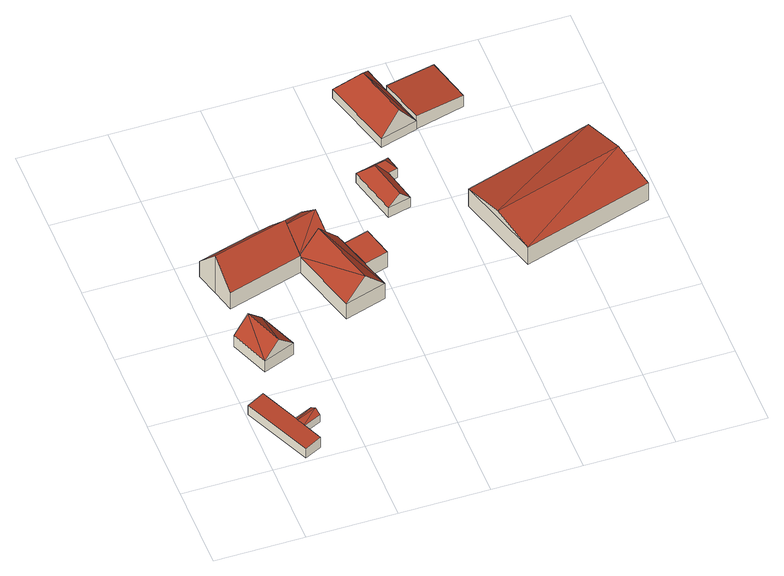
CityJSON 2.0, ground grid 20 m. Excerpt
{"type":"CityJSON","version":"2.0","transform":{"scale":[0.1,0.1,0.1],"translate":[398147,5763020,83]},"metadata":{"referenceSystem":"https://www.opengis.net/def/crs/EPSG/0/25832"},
"CityObjects":{
"building1":{"type":"Building","attributes":{"Gemeindeschluessel":"05515000","Geometrietyp2DReferenz":"3000","function":"31001_2700"},"children":["building1-1","building1-2"]},
"building1-1":{"type":"BuildingPart","attributes":{"roofType":"3100","measuredHeight":3.1},"parents":["building1"],"geometry":[{"type":"Solid","lod":"2","boundaries":[[[[0,1,2,3]],[[4,5,1,0]],[[6,7,5,4]],[[8,0,9]],[[3,10,9,0]],[[4,8,6]],[[9,11,6,8]],[[8,4,0]],[[1,5,7,2]],[[7,6,3,2]],[[10,11,9]],[[10,3,6,11]]]],"semantics":{"surfaces":[{"type":"WallSurface"},{"type":"RoofSurface"},{"type":"GroundSurface"},{"type":"ClosureSurface"}],"values":[[0,0,0,1,1,1,1,0,2,3,0,3]]}}]},
"building1-2":{"type":"BuildingPart","attributes":{"roofType":"2100","measuredHeight":3},"parents":["building1"],"geometry":[{"type":"Solid","lod":"2","boundaries":[[[[7,6,12]],[[13,14,7,12]],[[15,16,14,13]],[[17,18,16,15]],[[19,20,18,17]],[[21,2,20,19]],[[3,2,21]],[[19,17,15,13,12,11,10,21]],[[7,14,16,18,20,2]],[[6,11,12]],[[3,21,10]],[[7,2,3,6]],[[3,10,11,6]]]],"semantics":{"surfaces":[{"type":"WallSurface"},{"type":"RoofSurface"},{"type":"GroundSurface"},{"type":"ClosureSurface"}],"values":[[0,0,0,0,0,0,0,1,2,0,0,3,3]]}}]},
"building2":{"type":"Building","attributes":{"Gemeindeschluessel":"05515000","Geometrietyp2DReferenz":"3000","function":"31001_2700","roofType":"3100","measuredHeight":7.04},"geometry":[{"type":"Solid","lod":"2","boundaries":[[[[22,23,24]],[[25,26,27]],[[27,26,23]],[[23,22,27]],[[26,25,24]],[[24,23,26]],[[28,29,30,31]],[[22,28,31,27]],[[24,29,28,22]],[[25,30,29,24]],[[27,31,30,25]]]],"semantics":{"surfaces":[{"type":"WallSurface"},{"type":"RoofSurface"},{"type":"GroundSurface"}],"values":[[0,0,1,1,1,1,2,0,0,0,0]]}}]},
"building3":{"type":"Building","attributes":{"name":"Gerdes","Gemeindeschluessel":"05515000","Geometrietyp2DReferenz":"3000","function":"31001_1000","roofType":"3100","measuredHeight":11.01},"address":[{"country":"Germany","locality":"Münster","thoroughfareNumber":"131","thoroughfareName":"Alberdingweg"}],"geometry":[{"type":"Solid","lod":"2","boundaries":[[[[32,33,34,35]],[[36,37,33,32]],[[38,39,37,36]],[[40,41,39,38]],[[42,43,41,40]],[[44,45,43,42]],[[46,47,45,44]],[[35,34,47,46]],[[40,38,36,42]],[[32,35,46,44,42,36]],[[33,37,39,41,43,45,47,34]]]],"semantics":{"surfaces":[{"type":"WallSurface"},{"type":"RoofSurface"},{"type":"GroundSurface"}],"values":[[0,0,0,0,0,0,0,0,1,1,2]]}}]},
"building4":{"type":"Building","attributes":{"Gemeindeschluessel":"05515000","Geometrietyp2DReferenz":"3000","function":"31001_2700"},"children":["building4-1","building4-2","building4-3"]},
"building4-1":{"type":"BuildingPart","attributes":{"roofType":"3100","measuredHeight":9.12},"parents":["building4"],"geometry":[{"type":"Solid","lod":"2","boundaries":[[[[48,49,50,51]],[[52,53,49,48]],[[51,50,54,55]],[[48,56,52]],[[55,57,51]],[[57,56,48]],[[48,51,57]],[[55,52,56]],[[56,57,55]],[[49,53,54,50]],[[53,52,55,54]]]],"semantics":{"surfaces":[{"type":"WallSurface"},{"type":"RoofSurface"},{"type":"GroundSurface"},{"type":"ClosureSurface"}],"values":[[0,0,0,0,0,1,1,1,1,2,3]]}}]},
"building4-2":{"type":"BuildingPart","attributes":{"roofType":"3100","measuredHeight":9.67},"parents":["building4"],"geometry":[{"type":"Solid","lod":"2","boundaries":[[[[58,59,60,61]],[[62,63,59,58]],[[64,65,63,62]],[[66,67,65,64]],[[68,55,54,67,66]],[[69,70,53,52,71]],[[72,73,70,69]],[[58,61,72,69,74,75,62]],[[75,76,62]],[[76,75,68]],[[68,66,64,76]],[[74,69,71]],[[75,74,71,68]],[[76,64,62]],[[59,63,65,67,54,53,70,73,60]],[[55,68,71,52]],[[53,54,55,52]],[[73,72,61,60]]]],"semantics":{"surfaces":[{"type":"WallSurface"},{"type":"RoofSurface"},{"type":"GroundSurface"},{"type":"ClosureSurface"}],"values":[[0,0,0,0,0,0,0,1,1,1,1,0,0,0,2,0,3,3]]}}]},
"building4-3":{"type":"BuildingPart","attributes":{"roofType":"1000","measuredHeight":4.33},"parents":["building4"],"geometry":[{"type":"Solid","lod":"2","boundaries":[[[[77,78,79,80]],[[61,60,78,77]],[[80,79,73,72]],[[61,77,80,72]],[[78,60,73,79]],[[73,60,61,72]]]],"semantics":{"surfaces":[{"type":"WallSurface"},{"type":"RoofSurface"},{"type":"GroundSurface"},{"type":"ClosureSurface"}],"values":[[0,0,0,1,2,3]]}}]},
"building5":{"type":"Building","attributes":{"Gemeindeschluessel":"05515000","Geometrietyp2DReferenz":"3000","function":"31001_2700","roofType":"5000","measuredHeight":5.61},"geometry":[{"type":"Solid","lod":"2","boundaries":[[[[81,82,83,84]],[[85,86,82,81]],[[87,88,86,85]],[[89,90,88,87]],[[91,92,90,89]],[[84,83,92,91]],[[93,91,89,94]],[[89,87,94]],[[93,94,87,85,95]],[[95,85,81,96]],[[81,84,96]],[[95,96,84,91,93]],[[82,86,88,90,92,83]]]],"semantics":{"surfaces":[{"type":"WallSurface"},{"type":"RoofSurface"},{"type":"GroundSurface"}],"values":[[0,0,0,0,0,0,1,1,1,1,0,1,2]]}}]},
"building6":{"type":"Building","attributes":{"Gemeindeschluessel":"05515000","Geometrietyp2DReferenz":"3000","function":"31001_2700","roofType":"5000","measuredHeight":8.41},"geometry":[{"type":"Solid","lod":"2","boundaries":[[[[97,98,99,100]],[[101,102,98,97]],[[103,104,102,101]],[[105,106,104,103]],[[100,99,106,105]],[[103,101,107]],[[105,103,107]],[[107,108,105]],[[101,97,107]],[[107,97,100,108]],[[105,108,100]],[[98,102,104,106,99]]]],"semantics":{"surfaces":[{"type":"WallSurface"},{"type":"RoofSurface"},{"type":"GroundSurface"}],"values":[[0,0,0,0,0,1,1,1,1,1,0,2]]}}]},
"building7":{"type":"Building","attributes":{"Gemeindeschluessel":"05515000","Geometrietyp2DReferenz":"3000","function":"51009_1610","roofType":"2100","measuredHeight":3.94},"geometry":[{"type":"Solid","lod":"2","boundaries":[[[[109,110,111,112]],[[113,114,110,109]],[[115,116,114,113]],[[112,111,116,115]],[[113,109,112,115]],[[110,114,116,111]]]],"semantics":{"surfaces":[{"type":"WallSurface"},{"type":"RoofSurface"},{"type":"GroundSurface"}],"values":[[0,0,0,0,1,2]]}}]},
"building8":{"type":"Building","attributes":{"Gemeindeschluessel":"05515000","Geometrietyp2DReferenz":"3000","function":"31001_2700","roofType":"3100","measuredHeight":7.14},"geometry":[{"type":"Solid","lod":"2","boundaries":[[[[117,118,119,120]],[[121,122,118,117]],[[123,124,122,121]],[[120,119,124,123]],[[117,125,121]],[[123,126,120]],[[126,125,117]],[[117,120,126]],[[123,121,125]],[[125,126,123]],[[118,122,124,119]]]],"semantics":{"surfaces":[{"type":"WallSurface"},{"type":"RoofSurface"},{"type":"GroundSurface"}],"values":[[0,0,0,0,0,0,1,1,1,1,2]]}}]}
},
"vertices":[
[124,119,29],[124,119,8],[80,99,8],[80,99,29],[135,93,29],[135,93,8],[91,73,29],[91,73,8],[130,106,39],[85,86,39],[85,87,38],[86,84,38],
[91,73,38],[112,25,38],[112,25,8],[74,8,34],[74,8,8],[4,163,34],[4,163,8],[43,181,38],[43,181,8],[80,99,38],
[40,351,42],[76,365,80],[111,379,42],[147,290,42],[111,276,80],[76,262,42],[40,351,9],[111,379,9],[147,290,9],[76,262,9],
[208,604,56],[208,604,7],[176,595,7],[176,595,56],[223,553,117],[223,553,7],[238,503,56],[238,503,7],[70,455,54],[70,455,7],[56,507,117],[56,507,7],[41,561,52],[41,561,7],[175,600,50],[175,600,7],
[284,624,50],[284,624,8],[208,604,8],[208,604,50],[311,528,50],[311,528,8],[237,507,8],[237,507,50],[297,576,100],[222,555,100],
[356,442,52],[356,442,8],[357,442,8],[357,442,52],[376,376,52],[376,376,8],[283,348,52],[283,348,8],[238,503,52],[238,503,8],[237,507,52],[329,533,52],[329,533,8],[311,528,52],[336,511,52],[336,511,8],[311,528,73],[283,520,105],[329,362,105],
[410,458,52],[410,458,8],[392,527,8],[392,527,52],
[460,590,33],[460,590,6],[512,603,6],[512,603,33],[430,705,33],[430,705,6],[506,723,33],[506,723,6],[514,689,33],[514,689,6],[493,684,33],[493,684,6],[471,697,51],[493,702,51],[464,685,62],[486,596,61],
[464,943,33],[464,943,8],[511,778,8],[511,778,33],[549,967,33],[549,967,8],[567,903,33],[567,903,8],[595,802,33],[595,802,8],[519,913,92],[553,790,92],
[595,802,48],[595,802,9],[707,830,9],[707,830,41],[567,903,48],[567,903,9],[679,932,41],[679,932,9],
[914,652,59],[914,652,9],[623,563,9],[623,563,59],[974,456,59],[974,456,9],[682,368,59],[682,368,9],[944,554,81],[652,465,81]
]}
